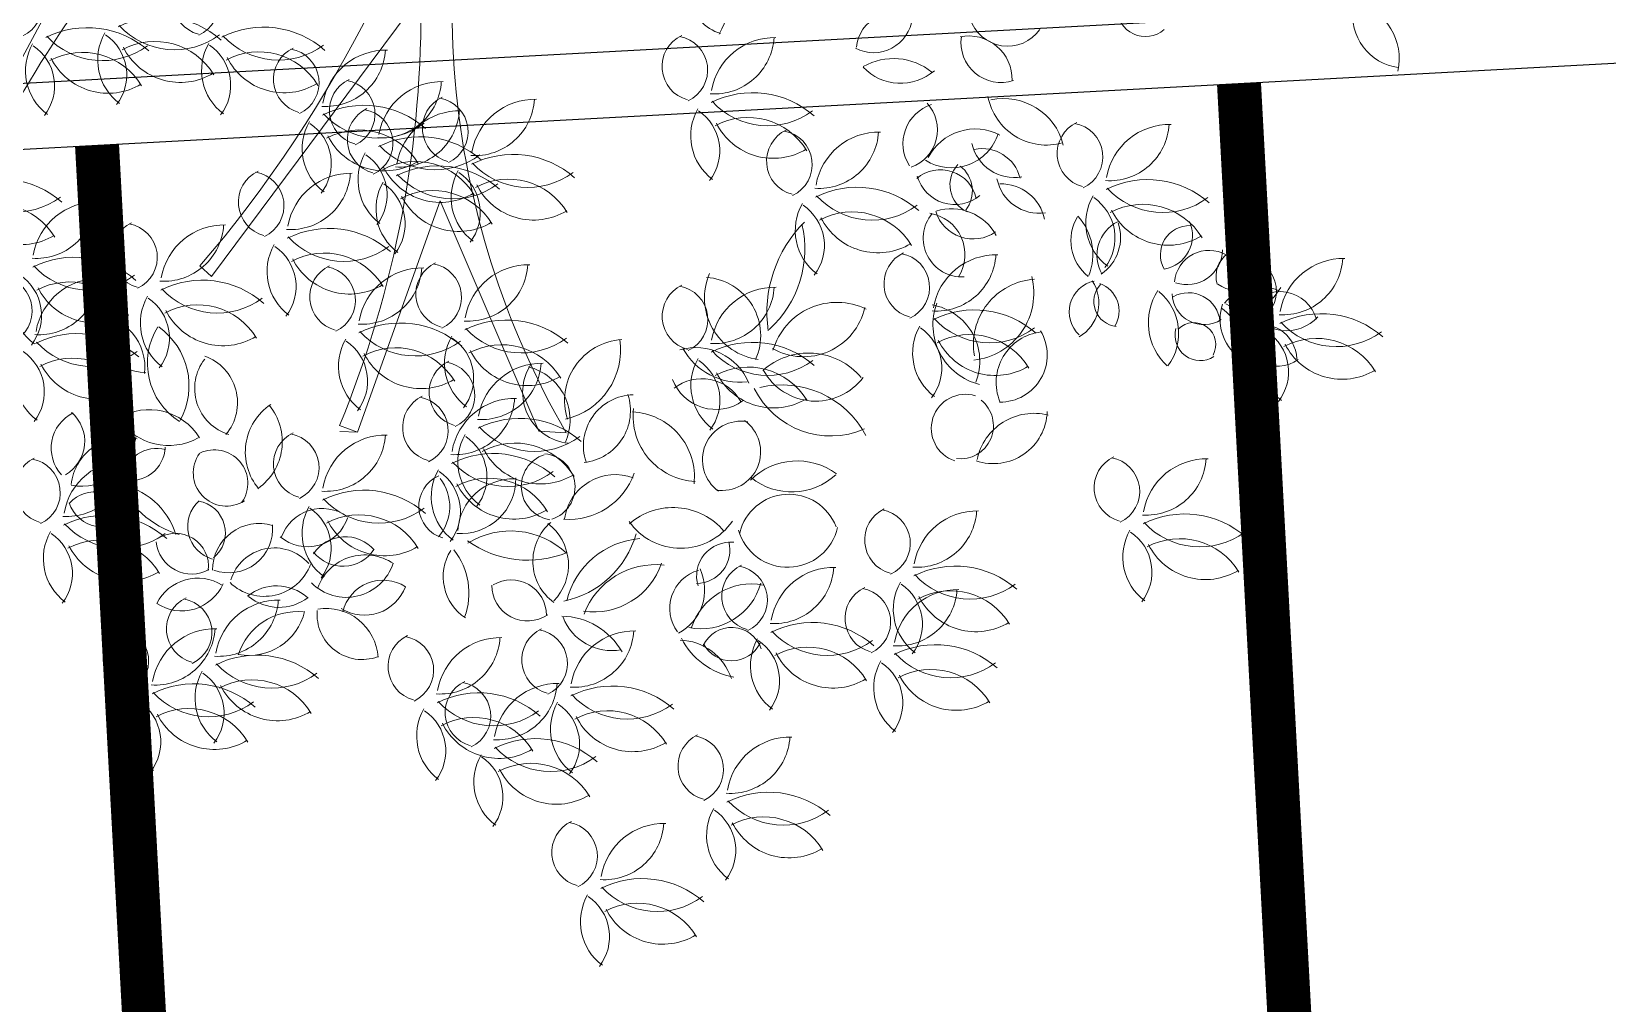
# Model space of a CAD drawing. Header units: millimetres. Extents: x 793 to 3159, y 750 to 2095.
# Drawn here: x 1035.016 to 1038.599, y 1284.488 to 1286.697 of the extents above; entities that cross this region are included whole.
import ezdxf

# ---------------------------------------------------------------- set-up
doc = ezdxf.new("R2010")
doc.units = ezdxf.units.MM
doc.linetypes.add('CONTINUA', pattern=[0])
for name, color, linetype in [('A-GUARNICIONES', 1, 'Continuous'), ('A-PISOS-HATCH', 8, 'Continuous'), ('A-VEGETACION', 65, 'Continuous')]:
    doc.layers.add(name, color=color, linetype=linetype)

# ---------------------------------------------------------------- blocks, each defined once
blk = doc.blocks.new('XR-CONJUNTO$0$A$C458D45B7')
at = {"lineweight": 0, "extrusion": (-2.43104e-07, -5.45806e-06, 1)}
blk.add_line((-0.3067, -1.749), (-0.3463, -1.7481), dxfattribs=at)
blk.add_lwpolyline([(0.1057, -1.746), (0.1681, -1.7494, -0.110183), (-0.0866, -0.95, -0.110183), (0.0225, -0.1181, 0.069274), (0.0548, -0.1083, -0.159056), (0.3751, -0.5382), (0.4313, -0.5098), (0.2694, -0.2414), (0.6188, -0.3643), (0.5483, -0.2962, -0.129481), (0.1024, -0.068, 0.184379), (0.1254, 0.0127), (0.8832, -0.1415), (0.8943, -0.0784), (0.1156, 0.0518, -0.487233), (0.1075, 0.0667, -0.157099), (0.4909, 0.4325), (0.4557, 0.4846), (0.2096, 0.2904), (0.2879, 0.6525), (0.2292, 0.5741, -0.1274), (0.063, 0.1098, -1.508538), (0.0487, 0.1166), (-0.0409, 1.3604), (-0.1014, 1.2588), (-0.0393, 0.4627, -0.187108), (-0.3498, 1.1361), (-0.3949, 1.1174), (-0.3356, 0.7801), (-0.586, 0.9428), (-0.6161, 0.9071, -0.222061), (-0.0345, 0.1193), (-0.0367, 0.1218), (-0.9935, 0.563), (-0.9683, 0.4373, -0.148996), (-0.7862, 0.3977), (-0.1177, 0.0214, -0.61159), (-0.1188, -0.006, -0.101655), (-1.381, -0.3864), (-1.4565, -0.4291), (-0.657, -0.3716, -0.12496), (-1.5382, -0.8654), (-1.5037, -0.924), (-0.968, -0.7054), (-1.2263, -1.1913), (-1.1801, -1.2004, -0.176723), (-0.0978, -0.0662, 0.164875), (-0.0374, -0.112, -0.122319), (-0.6656, -1.3725), (-0.6394, -1.3961), (-0.165, -0.7555, -0.101541), (-0.347, -1.7346), (-0.3067, -1.749), (-0.1198, -1.2235), (0.1057, -1.746)], format="xyb", close=True, dxfattribs=at)
at = {"lineweight": 0, "extrusion": (2.43104e-07, 5.45806e-06, -1)}
for centre, major_axis, start_param, end_param in [((0.5462, -0.7433), (0.0689, -0.0756, 0), 1.029573, 3.198864), ((0.3985, -0.7729), (0.0993, 0.0905, 0), 6.058163, 7.566179), ((-1.1027, -0.7806), (0.0521, -0.0572, 0), 4.051015, 6.582941), ((-0.6504, -0.7704), (0.0578, 0.0526, 0), 2.569534, 5.006064), ((-0.7022, -0.7784), (0.0521, -0.0572, 0), 4.051015, 6.582941), ((1.4824, -0.7811), (0.0478, 0.0435, 0), 1.591957, 3.894), ((2.0741, -0.7951), (0.0813, -0.0893, 0), 0.876257, 2.452635), ((1.9318, -0.8938), (0.0862, -0.0947, 0), 4.111917, 5.679083), ((-0.9223, -1.0427), (0.156, 0.1421, 0), 4.983233, 6.17178), ((-0.758, -1.0176), (0.156, 0.1421, 0), 4.983233, 6.17178), ((-0.5218, -1.0405), (0.156, 0.1421, 0), 4.983233, 6.17178), ((0.8645, -0.7958), (0.0594, -0.0652, 0), -0.726496, 1.218619), ((0.9098, -0.8788), (0.0568, -0.0624, 0), 2.393253, 4.474922), ((1.1694, -0.7784), (0.0664, 0.0605, 0), 1.357884, 3.565082), ((-0.8892, -0.7349), (0.1269, 0.1155, 0), 1.666781, 3.133707), ((-0.7763, -0.9048), (0.0909, 0.0828, 0), 2.943806, 4.400315), ((-0.9429, -0.9392), (0.0813, 0.074, 0), 6.042078, 7.680112), ((-0.725, -0.7098), (0.1269, 0.1155, 0), 1.666781, 3.133707), ((-0.7691, -1.0194), (0.1055, -0.1158, 0), 3.38331, 4.908592), ((-0.4887, -0.7327), (0.1269, 0.1155, 0), 1.666781, 3.133707), ((0.4619, -0.9165), (0.0578, 0.0526, 0), 2.569534, 5.006064), ((0.4102, -0.9246), (0.0521, -0.0572, 0), 4.051015, 6.582941), ((0.5022, -0.8424), (0.0917, -0.1007, 0), -0.777492, 0.800951), ((0.6394, -0.9952), (0.0977, -0.1073, 0), 2.477681, 3.902549), ((1.1537, -0.8603), (0.061, -0.0669, 0), 0.413196, 2.457667), ((1.0811, -0.944), (0.073, 0.0665, 0), 5.248983, 7.046658), ((-0.9405, -0.9299), (0.0909, 0.0828, 0), 2.943806, 4.400315), ((-1.1071, -0.9643), (0.0813, 0.074, 0), 6.042078, 7.680112), ((-0.9334, -1.0445), (0.1055, -0.1158, 0), 3.38331, 4.908592), ((-0.7118, -0.8109), (0.0974, -0.107, 0), 0.190237, 1.841773), ((-0.54, -0.9277), (0.0909, 0.0828, 0), 2.943806, 4.400315), ((-0.7066, -0.9621), (0.0813, 0.074, 0), 6.042078, 7.680112), ((-0.5328, -1.0423), (0.1055, -0.1158, 0), 3.38331, 4.908592), ((-0.4213, -0.9474), (0.0578, 0.0526, 0), 2.569534, 5.006064), ((-0.4731, -0.9554), (0.0521, -0.0572, 0), 4.051015, 6.582941), ((-0.3811, -0.8732), (0.0917, -0.1007, 0), -0.777492, 0.800951), ((-0.2439, -1.0261), (0.0977, -0.1073, 0), 2.477681, 3.902549), ((0.9106, -1.0346), (0.0926, -0.1017, 0), 3.353254, 4.564957), ((-0.8761, -0.836), (0.0974, -0.107, 0), 0.190237, 1.841773), ((-0.4756, -0.8338), (0.0974, -0.107, 0), 0.190237, 1.841773), ((0.926, -0.8367), (0.0863, 0.0786, 0), 1.589818, 3.127586), ((-0.2941, -1.0186), (0.0578, 0.0526, 0), 2.569534, 5.006064), ((-0.3459, -1.0266), (0.0521, -0.0572, 0), 4.051015, 6.582941), ((-0.2539, -0.9445), (0.0917, -0.1007, 0), -0.777492, 0.800951), ((-0.1167, -1.0973), (0.0977, -0.1073, 0), 2.477681, 3.902549), ((0.5906, -1.1866), (0.156, 0.1421, 0), 4.983233, 6.17178), ((-0.2927, -1.2175), (0.156, 0.1421, 0), 4.983233, 6.17178), ((-0.0824, -1.0582), (0.0578, 0.0526, 0), 2.569534, 5.006064), ((-0.1341, -1.0662), (0.0521, -0.0572, 0), 4.051015, 6.582941), ((-0.0421, -0.9841), (0.0917, -0.1007, 0), -0.777492, 0.800951), ((0.0951, -1.1369), (0.0977, -0.1073, 0), 2.477681, 3.902549), ((0.6236, -0.8789), (0.1269, 0.1155, 0), 1.666781, 3.133707), ((1.0253, -1.0902), (0.069, 0.0628, 0), 3.308647, 5.138973), ((0.9205, -1.0592), (0.0664, 0.0605, 0), 6.277686, 8.249253), ((1.2581, -0.957), (0.1004, 0.0914, 0), 2.033796, 3.688076), ((1.1614, -1.1268), (0.103, 0.0938, 0), 5.235197, 6.77359), ((-0.2596, -0.9097), (0.1269, 0.1155, 0), 1.666781, 3.133707), ((-0.2531, -1.0846), (0.0578, 0.0526, 0), 2.569534, 5.006064), ((-0.3048, -1.0927), (0.0521, -0.0572, 0), 4.051015, 6.582941), ((-0.2128, -1.0105), (0.0917, -0.1007, 0), -0.777492, 0.800951), ((-0.0756, -1.1634), (0.0977, -0.1073, 0), 2.477681, 3.902549), ((0.5723, -1.0738), (0.0909, 0.0828, 0), 2.943806, 4.400315), ((0.4057, -1.1082), (0.0813, 0.074, 0), 6.042078, 7.680112), ((0.5795, -1.1885), (0.1055, -0.1158, 0), 3.38331, 4.908592), ((-0.3109, -1.1047), (0.0909, 0.0828, 0), 2.943806, 4.400315), ((-0.4775, -1.1391), (0.0813, 0.074, 0), 6.042078, 7.680112), ((-0.3038, -1.2193), (0.1055, -0.1158, 0), 3.38331, 4.908592), ((-0.1655, -1.2887), (0.156, 0.1421, 0), 4.983233, 6.17178), ((0.6368, -0.9799), (0.0974, -0.107, 0), 0.190237, 1.841773), ((0.7002, -1.1307), (0.0578, 0.0526, 0), 2.569534, 5.006064), ((0.6485, -1.1387), (0.0521, -0.0572, 0), 4.051015, 6.582941), ((0.7405, -1.0565), (0.0917, -0.1007, 0), -0.777492, 0.800951), ((0.8777, -1.2094), (0.0977, -0.1073, 0), 2.477681, 3.902549), ((1.0421, -1.0332), (0.0826, 0.0753, 0), 1.048711, 2.866113), ((1.0967, -1.1776), (0.0894, 0.0814, 0), 4.357835, 5.930551), ((1.3608, -1.1116), (0.0578, 0.0526, 0), 2.569534, 5.006064), ((1.3091, -1.1196), (0.0521, -0.0572, 0), 4.051015, 6.582941), ((1.4011, -1.0374), (0.0917, -0.1007, 0), -0.777492, 0.800951), ((1.5383, -1.1903), (0.0977, -0.1073, 0), 2.477681, 3.902549), ((-0.2465, -1.0107), (0.0974, -0.107, 0), 0.190237, 1.841773), ((-0.1324, -0.9809), (0.1269, 0.1155, 0), 1.666781, 3.133707), ((0.0463, -1.3283), (0.156, 0.1421, 0), 4.983233, 6.17178), ((1.1846, -1.0688), (0.0724, 0.066, 0), 2.126203, 3.662822), ((1.1126, -1.19), (0.0655, 0.0597, 0), 5.242094, 6.774017), ((-0.1837, -1.1759), (0.0909, 0.0828, 0), 2.943806, 4.400315), ((-0.3503, -1.2103), (0.0813, 0.074, 0), 6.042078, 7.680112), ((-0.1766, -1.2906), (0.1055, -0.1158, 0), 3.38331, 4.908592), ((-0.1245, -1.3547), (0.156, 0.1421, 0), 4.983233, 6.17178), ((0.0793, -1.0205), (0.1269, 0.1155, 0), 1.666781, 3.133707), ((1.0176, -1.2329), (0.0616, 0.0561, 0), 4.748267, 6.798588), ((1.1075, -1.1835), (0.0461, -0.0506, 0), 1.181961, 3.053836), ((1.019, -1.1975), (0.0479, -0.0526, 0), 4.531679, 6.114111), ((-1.119, -1.3873), (0.156, 0.1421, 0), 4.983233, 6.17178), ((-0.5005, -1.2274), (0.0578, 0.0526, 0), 2.569534, 5.006064), ((-0.5522, -1.2354), (0.0521, -0.0572, 0), 4.051015, 6.582941), ((-0.4602, -1.1532), (0.0917, -0.1007, 0), -0.777492, 0.800951), ((-0.323, -1.3061), (0.0977, -0.1073, 0), 2.477681, 3.902549), ((-0.1427, -1.2419), (0.0909, 0.0828, 0), 2.943806, 4.400315), ((-0.1193, -1.082), (0.0974, -0.107, 0), 0.190237, 1.841773), ((-0.0914, -1.047), (0.1269, 0.1155, 0), 1.666781, 3.133707), ((-0.1355, -1.3566), (0.1055, -0.1158, 0), 3.38331, 4.908592), ((0.028, -1.2155), (0.0909, 0.0828, 0), 2.943806, 4.400315), ((-0.1385, -1.2499), (0.0813, 0.074, 0), 6.042078, 7.680112), ((0.0352, -1.3301), (0.1055, -0.1158, 0), 3.38331, 4.908592), ((0.8289, -1.4008), (0.156, 0.1421, 0), 4.983233, 6.17178), ((1.0502, -1.1398), (0.0656, 0.0598, 0), 1.617108, 3.605764), ((1.242, -1.15), (0.0725, 0.066, 0), 2.164318, 3.678188), ((1.1553, -1.2826), (0.0683, -0.075, 0), 3.854023, 5.240722), ((1.4895, -1.3817), (0.156, 0.1421, 0), 4.983233, 6.17178), ((-1.0859, -1.0795), (0.1269, 0.1155, 0), 1.666781, 3.133707), ((-1.13, -1.3891), (0.1055, -0.1158, 0), 3.38331, 4.908592), ((-0.3093, -1.2764), (0.0813, 0.074, 0), 6.042078, 7.680112), ((-0.0782, -1.148), (0.0974, -0.107, 0), 0.190237, 1.841773), ((0.0925, -1.1216), (0.0974, -0.107, 0), 0.190237, 1.841773), ((0.862, -1.093), (0.1269, 0.1155, 0), 1.666781, 3.133707), ((1.4712, -1.2689), (0.0909, 0.0828, 0), 2.943806, 4.400315), ((1.3047, -1.3033), (0.0813, 0.074, 0), 6.042078, 7.680112), ((1.5226, -1.0739), (0.1269, 0.1155, 0), 1.666781, 3.133707), ((1.4784, -1.3835), (0.1055, -0.1158, 0), 3.38331, 4.908592), ((-1.0728, -1.1806), (0.0974, -0.107, 0), 0.190237, 1.841773), ((-1.0388, -1.2203), (0.0917, -0.1007, 0), -0.777492, 0.800951), ((-0.9017, -1.3731), (0.0977, -0.1073, 0), 2.477681, 3.902549), ((0.8106, -1.288), (0.0909, 0.0828, 0), 2.943806, 4.400315), ((0.6441, -1.3224), (0.0813, 0.074, 0), 6.042078, 7.680112), ((0.8178, -1.4026), (0.1055, -0.1158, 0), 3.38331, 4.908592), ((1.0668, -1.3051), (0.0651, 0.0593, 0), 2.253087, 4.566682), ((0.9783, -1.3425), (0.0642, -0.0705, 0), 4.03691, 6.007166), ((1.0918, -1.2176), (0.0659, 0.06, 0), 1.69823, 3.571093), ((1.043, -1.3545), (0.0783, -0.086, 0), 3.570728, 4.946469), ((1.5357, -1.175), (0.0974, -0.107, 0), 0.190237, 1.841773), ((-0.7881, -1.3457), (0.0578, 0.0526, 0), 2.569534, 5.006064), ((-0.8399, -1.3537), (0.0521, -0.0572, 0), 4.051015, 6.582941), ((-0.7479, -1.2715), (0.0917, -0.1007, 0), -0.777492, 0.800951), ((-0.6107, -1.4244), (0.0977, -0.1073, 0), 2.477681, 3.902549), ((-0.3719, -1.4975), (0.156, 0.1421, 0), 4.983233, 6.17178), ((0.9141, -1.4743), (0.1955, -0.2147, 0), 2.163971, 3.093217), ((0.463, -1.3312), (0.166, -0.1823, 0), -1.064666, -0.000104), ((0.8751, -1.194), (0.0974, -0.107, 0), 0.190237, 1.841773), ((1.4183, -1.3094), (0.0769, 0.0701, 0), 2.97626, 4.426761), ((1.2348, -1.342), (0.0872, -0.0957, 0), 4.707112, 5.824159), ((1.4594, -1.343), (0.0578, -0.0634, 0), 1.791928, 3.410217), ((1.3267, -1.3023), (0.0744, 0.0678, 0), 0.401855, 1.714979), ((1.584, -1.3411), (0.0445, -0.0489, 0), 1.786118, 3.912369), ((1.5135, -1.2978), (0.0522, -0.0573, 0), -1.25973, 0.566902), ((-0.3901, -1.3847), (0.0909, 0.0828, 0), 2.943806, 4.400315), ((-0.3388, -1.1897), (0.1269, 0.1155, 0), 1.666781, 3.133707), ((-0.3829, -1.4993), (0.1055, -0.1158, 0), 3.38331, 4.908592), ((1.7069, -1.3894), (0.042, -0.0461, 0), 2.007707, 4.557266), ((-0.9505, -1.5645), (0.156, 0.1421, 0), 4.983233, 6.17178), ((-0.5567, -1.4191), (0.0813, 0.074, 0), 6.042078, 7.680112), ((-0.3256, -1.2908), (0.0974, -0.107, 0), 0.190237, 1.841773), ((0.9678, -1.4088), (0.0578, 0.0526, 0), 2.569534, 5.006064), ((0.9161, -1.4168), (0.0521, -0.0572, 0), 4.051015, 6.582941), ((1.0081, -1.3346), (0.0917, -0.1007, 0), -0.777492, 0.800951), ((1.1453, -1.4875), (0.0977, -0.1073, 0), 2.477681, 3.902549), ((1.629, -1.4107), (0.0588, 0.0536, 0), 3.97883, 5.958356), ((1.5783, -1.3283), (0.0545, -0.0598, 0), -0.813038, 1.059981), ((1.6874, -1.3597), (0.0414, -0.0455, 0), -1.262708, 1.413944), ((1.7562, -1.4153), (0.0578, 0.0526, 0), 2.569534, 5.006064), ((1.7045, -1.4233), (0.0521, -0.0572, 0), 4.051015, 6.582941), ((1.7965, -1.3411), (0.0917, -0.1007, 0), -0.777492, 0.800951), ((1.9337, -1.494), (0.0977, -0.1073, 0), 2.477681, 3.902549), ((-0.9687, -1.4517), (0.0909, 0.0828, 0), 2.943806, 4.400315), ((-1.1353, -1.4861), (0.0813, 0.074, 0), 6.042078, 7.680112), ((-0.9174, -1.2568), (0.1269, 0.1155, 0), 1.666781, 3.133707), ((-0.9615, -1.5664), (0.1055, -0.1158, 0), 3.38331, 4.908592), ((-0.6595, -1.6158), (0.156, 0.1421, 0), 4.983233, 6.17178), ((-0.3375, -1.442), (0.0578, 0.0526, 0), 2.569534, 5.006064), ((-0.3893, -1.45), (0.0521, -0.0572, 0), 4.051015, 6.582941), ((-0.2972, -1.3679), (0.0917, -0.1007, 0), -0.777492, 0.800951), ((-0.16, -1.5207), (0.0977, -0.1073, 0), 2.477681, 3.902549), ((-0.0964, -1.4345), (0.0578, 0.0526, 0), 2.569534, 5.006064), ((-0.1482, -1.4425), (0.0521, -0.0572, 0), 4.051015, 6.582941), ((-0.0562, -1.3603), (0.0917, -0.1007, 0), -0.777492, 0.800951), ((0.081, -1.5132), (0.0977, -0.1073, 0), 2.477681, 3.902549), ((0.6228, -1.4419), (0.095, -0.1043, 0), 0.869755, 2.711845), ((0.477, -1.5278), (0.0893, -0.0981, 0), 3.949733, 5.869629), ((1.0778, -1.4302), (0.1128, 0.1028, 0), 0.48437, 2.20123), ((-1.1239, -1.4759), (0.0521, -0.0572, 0), 4.051015, 6.582941), ((-1.0319, -1.3937), (0.0917, -0.1007, 0), -0.777492, 0.800951), ((-0.8947, -1.5466), (0.0977, -0.1073, 0), 2.477681, 3.902549), ((-0.9043, -1.3578), (0.0974, -0.107, 0), 0.190237, 1.841773), ((-0.6264, -1.308), (0.1269, 0.1155, 0), 1.666781, 3.133707), ((0.4638, -1.4838), (0.0578, 0.0526, 0), 2.569534, 5.006064), ((0.412, -1.4919), (0.0521, -0.0572, 0), 4.051015, 6.582941), ((0.5041, -1.4097), (0.0917, -0.1007, 0), -0.777492, 0.800951), ((0.6413, -1.5626), (0.0977, -0.1073, 0), 2.477681, 3.902549), ((1.2417, -1.546), (0.0999, -0.1097, 0), 2.132888, 3.812413), ((1.3819, -1.4714), (0.0526, 0.0479, 0), 3.048286, 5.247826), ((1.2889, -1.4511), (0.0602, -0.0661, 0), -1.42151, 0.212376), ((1.4235, -1.448), (0.0382, -0.0419, 0), 0.840385, 3.053217), ((1.3575, -1.4699), (0.0495, 0.045, 0), 5.804263, 7.555064), ((1.6259, -1.4952), (0.0909, -0.0998, 0), 1.486848, 2.875757), ((1.436, -1.5206), (0.0916, 0.0834, 0), 6.141567, 7.656072), ((1.6176, -1.4269), (0.0492, -0.054, 0), 0.172175, 2.267867), ((1.5821, -1.4997), (0.0485, -0.0533, 0), 3.374486, 5.350939), ((1.7437, -1.5154), (0.069, -0.0758, 0), 2.992613, 4.319172), ((1.711, -1.3735), (0.067, 0.061, 0), 1.213283, 2.813805), ((1.7903, -1.5105), (0.0635, 0.0579, 0), 4.479507, 6.747295), ((-0.6777, -1.503), (0.0909, 0.0828, 0), 2.943806, 4.400315), ((-0.8443, -1.5374), (0.0813, 0.074, 0), 6.042078, 7.680112), ((-0.6706, -1.6176), (0.1055, -0.1158, 0), 3.38331, 4.908592), ((0.7069, -1.433), (0.0958, -0.1052, 0), -0.620898, 1.257402), ((0.783, -1.6027), (0.1018, -0.1118, 0), 2.590682, 4.333365), ((1.1414, -1.5014), (0.0944, -0.1036, 0), 0.982263, 2.662977), ((0.9783, -1.5849), (0.0873, -0.0959, 0), 4.040533, 5.825192), ((1.0965, -1.6789), (0.156, 0.1421, 0), 4.983233, 6.17178), ((1.7642, -1.4868), (0.0815, 0.0742, 0), 2.96694, 4.191148), ((1.6007, -1.5446), (0.0738, 0.0672, 0), 6.048868, 7.302861), ((1.805, -1.4177), (0.0706, 0.0643, 0), 1.472484, 3.37871), ((1.8849, -1.6854), (0.156, 0.1421, 0), 4.983233, 6.17178), ((-0.9118, -1.6039), (0.082, -0.09, 0), 3.922895, 5.563815), ((-0.7854, -1.4992), (0.0784, -0.0861, 0), 0.761161, 2.48284), ((-0.6133, -1.4091), (0.0974, -0.107, 0), 0.190237, 1.841773), ((-0.2089, -1.7121), (0.156, 0.1421, 0), 4.983233, 6.17178), ((0.0322, -1.7046), (0.156, 0.1421, 0), 4.983233, 6.17178), ((1.1296, -1.3711), (0.1269, 0.1155, 0), 1.666781, 3.133707), ((1.0854, -1.6807), (0.1055, -0.1158, 0), 3.38331, 4.908592), ((1.5944, -1.5453), (0.0336, -0.0369, 0), 3.099403, 5.951328), ((1.786, -1.5169), (0.057, 0.0519, 0), 1.668591, 4.040558), ((1.7493, -1.5789), (0.0585, 0.0533, 0), 4.975325, 7.002562), ((1.918, -1.3776), (0.1269, 0.1155, 0), 1.666781, 3.133707), ((-0.9435, -1.738), (0.156, 0.1421, 0), 4.983233, 6.17178), ((-0.6264, -1.5932), (0.1167, 0.1063, 0), 2.876809, 4.428757), ((-0.8545, -1.6456), (0.111, -0.1219, 0), 4.499583, 5.944826), ((-0.2271, -1.5993), (0.0909, 0.0828, 0), 2.943806, 4.400315), ((-0.1758, -1.4043), (0.1269, 0.1155, 0), 1.666781, 3.133707), ((-0.2199, -1.714), (0.1055, -0.1158, 0), 3.38331, 4.908592), ((0.014, -1.5918), (0.0909, 0.0828, 0), 2.943806, 4.400315), ((-0.1526, -1.6262), (0.0813, 0.074, 0), 6.042078, 7.680112), ((0.0653, -1.3968), (0.1269, 0.1155, 0), 1.666781, 3.133707), ((0.0211, -1.7064), (0.1055, -0.1158, 0), 3.38331, 4.908592), ((0.3027, -1.6758), (0.1024, 0.0933, 0), 3.565307, 5.386182), ((0.1309, -1.5621), (0.1185, 0.1079, 0), 0.583209, 2.085095), ((0.5924, -1.7539), (0.156, 0.1421, 0), 4.983233, 6.17178), ((1.0782, -1.5661), (0.0909, 0.0828, 0), 2.943806, 4.400315), ((0.9117, -1.6005), (0.0813, 0.074, 0), 6.042078, 7.680112), ((1.1427, -1.4721), (0.0974, -0.107, 0), 0.190237, 1.841773), ((1.2609, -1.6323), (0.0778, -0.0855, 0), 1.918483, 3.760095), ((1.1542, -1.5703), (0.0791, 0.072, 0), 0.195187, 2.318951), ((1.6091, -1.5243), (0.0425, 0.0387, 0), 1.734871, 4.153312), ((1.8666, -1.5726), (0.0909, 0.0828, 0), 2.943806, 4.400315), ((1.7001, -1.607), (0.0813, 0.074, 0), 6.042078, 7.680112), ((1.8738, -1.6872), (0.1055, -0.1158, 0), 3.38331, 4.908592), ((-0.9618, -1.6252), (0.0909, 0.0828, 0), 2.943806, 4.400315), ((-1.1284, -1.6596), (0.0813, 0.074, 0), 6.042078, 7.680112), ((-0.9105, -1.4302), (0.1269, 0.1155, 0), 1.666781, 3.133707), ((-0.9546, -1.7398), (0.1055, -0.1158, 0), 3.38331, 4.908592), ((-0.3937, -1.6337), (0.0813, 0.074, 0), 6.042078, 7.680112), ((-0.1627, -1.5054), (0.0974, -0.107, 0), 0.190237, 1.841773), ((0.0784, -1.4979), (0.0974, -0.107, 0), 0.190237, 1.841773), ((0.4627, -1.6858), (0.0965, 0.0879, 0), 5.163098, 6.626384), ((0.5621, -1.4865), (0.099, -0.1087, 0), 0.621866, 1.808522), ((0.6255, -1.4462), (0.1269, 0.1155, 0), 1.666781, 3.133707), ((0.7191, -1.723), (0.1155, 0.1052, 0), 4.718896, 6.320013), ((1.9311, -1.4787), (0.0974, -0.107, 0), 0.190237, 1.841773), ((-0.8973, -1.5313), (0.0974, -0.107, 0), 0.190237, 1.841773), ((-0.5678, -1.6507), (0.0806, 0.0734, 0), 2.594914, 4.537615), ((-0.6921, -1.6834), (0.0834, 0.0759, 0), 5.793524, 7.714733), ((-0.0655, -1.658), (0.0578, 0.0526, 0), 2.569534, 5.006064), ((-0.1173, -1.666), (0.0521, -0.0572, 0), 4.051015, 6.582941), ((-0.0252, -1.5838), (0.0917, -0.1007, 0), -0.777492, 0.800951), ((0.112, -1.7367), (0.0977, -0.1073, 0), 2.477681, 3.902549), ((0.1852, -1.6575), (0.086, 0.0783, 0), 2.417191, 4.449233), ((0.0519, -1.7212), (0.0841, -0.0923, 0), 4.121445, 5.863655), ((0.5742, -1.6411), (0.0909, 0.0828, 0), 2.943806, 4.400315), ((0.4076, -1.6756), (0.0813, 0.074, 0), 6.042078, 7.680112), ((0.5814, -1.7558), (0.1055, -0.1158, 0), 3.38331, 4.908592), ((0.7347, -1.5407), (0.1002, 0.0912, 0), 1.386642, 3.372135), ((0.508, -1.5903), (0.0709, -0.0778, 0), 0.120299, 1.944748), ((0.4762, -1.7275), (0.0685, -0.0752, 0), 3.211817, 4.937174), ((0.6386, -1.5472), (0.0974, -0.107, 0), 0.190237, 1.841773), ((0.7689, -1.5609), (0.1308, -0.1436, 0), 0.328466, 1.844368), ((0.659, -1.8548), (0.145, -0.1593, 0), 3.642263, 4.961959), ((-0.7802, -1.8349), (0.0912, -0.1001, 0), 3.336911, 4.892596), ((-0.1257, -1.738), (0.0578, 0.0526, 0), 2.569534, 5.006064), ((-0.1774, -1.746), (0.0521, -0.0572, 0), 4.051015, 6.582941), ((-0.0854, -1.6638), (0.0917, -0.1007, 0), -0.777492, 0.800951), ((0.0518, -1.8167), (0.0977, -0.1073, 0), 2.477681, 3.902549), ((0.3233, -1.7786), (0.0857, 0.0781, 0), 3.557171, 5.425825), ((0.1962, -1.6996), (0.0871, 0.0794, 0), 0.417724, 2.199452), ((1.0756, -1.7372), (0.0522, -0.0573, 0), 1.05275, 4.182005), ((1.0644, -1.7315), (0.0505, -0.0554, 0), 4.555762, 7.142185), ((-0.9126, -1.7877), (0.0666, 0.0606, 0), 3.142668, 4.98287), ((-1.0139, -1.7723), (0.0647, 0.0589, 0), 6.162681, 8.065967), ((-0.4314, -1.795), (0.096, 0.0875, 0), 3.183323, 4.85961), ((-0.6069, -1.7718), (0.0959, 0.0873, 0), 0.047939, 1.69324), ((0.0631, -1.9281), (0.156, 0.1421, 0), 4.983233, 6.17178), ((0.4688, -1.7106), (0.11, 0.1002, 0), 2.356072, 3.990407), ((0.3124, -1.849), (0.0993, -0.1091, 0), 3.920668, 5.558542), ((0.5658, -1.8099), (0.0649, 0.0591, 0), 2.928423, 5.62201), ((1.1392, -1.6948), (0.0905, 0.0824, 0), 0.769881, 2.634816), ((1.2321, -1.8351), (0.0893, -0.098, 0), 2.51634, 4.119105), ((-0.7353, -1.6424), (0.1023, 0.0932, 0), 1.804244, 3.275247), ((-0.4192, -1.8221), (0.0578, 0.0526, 0), 2.569534, 5.006064), ((-0.471, -1.8301), (0.0521, -0.0572, 0), 4.051015, 6.582941), ((-0.3789, -1.7479), (0.0917, -0.1007, 0), -0.777492, 0.800951), ((-0.2418, -1.9008), (0.0977, -0.1073, 0), 2.477681, 3.902549), ((0.0449, -1.8153), (0.0909, 0.0828, 0), 2.943806, 4.400315), ((0.0962, -1.6203), (0.1269, 0.1155, 0), 1.666781, 3.133707), ((0.0521, -1.9299), (0.1055, -0.1158, 0), 3.38331, 4.908592), ((0.5228, -1.7922), (0.0647, 0.0589, 0), 6.067305, 8.748552), ((-0.8369, -1.8829), (0.0813, -0.0892, 0), 2.416196, 4.128775), ((-0.9339, -1.7499), (0.0834, -0.0916, 0), -0.747496, 0.92333), ((-0.7627, -1.8661), (0.0529, -0.0581, 0), 2.437983, 4.133669), ((-0.8209, -1.7829), (0.052, -0.0571, 0), -0.805592, 0.99457), ((-0.6317, -1.8666), (0.0514, -0.0564, 0), 3.434396, 6.048526), ((0.003, -2.0081), (0.156, 0.1421, 0), 4.983233, 6.17178), ((-0.1217, -1.8497), (0.0813, 0.074, 0), 6.042078, 7.680112), ((0.1093, -1.7214), (0.0974, -0.107, 0), 0.190237, 1.841773), ((-1.0074, -1.8808), (0.0578, 0.0526, 0), 2.569534, 5.006064), ((-1.0591, -1.8888), (0.0521, -0.0572, 0), 4.051015, 6.582941), ((-0.9671, -1.8066), (0.0917, -0.1007, 0), -0.777492, 0.800951), ((-0.8299, -1.9595), (0.0977, -0.1073, 0), 2.477681, 3.902549), ((-0.604, -1.8427), (0.0508, -0.0558, 0), 0.167275, 2.931559), ((0.0361, -1.7003), (0.1269, 0.1155, 0), 1.666781, 3.133707), ((0.1426, -1.8717), (0.0564, 0.0514, 0), 2.451914, 5.122844), ((0.1123, -1.8734), (0.0513, -0.0564, 0), 3.974747, 6.706127), ((0.6938, -1.9628), (0.1114, 0.1015, 0), 4.670271, 6.083992), ((1.4467, -1.8713), (0.0578, 0.0526, 0), 2.569534, 5.006064), ((1.395, -1.8793), (0.0521, -0.0572, 0), 4.051015, 6.582941), ((1.487, -1.7971), (0.0917, -0.1007, 0), -0.777492, 0.800951), ((1.6242, -1.95), (0.0977, -0.1073, 0), 2.477681, 3.902549), ((-0.6479, -1.7687), (0.1504, -0.1652, 0), 1.026125, 1.904449), ((-0.0914, -1.917), (0.0506, -0.0555, 0), 1.010889, 3.47331), ((-0.0153, -1.8953), (0.0909, 0.0828, 0), 2.943806, 4.400315), ((-0.202, -1.918), (0.0782, 0.0712, 0), 0.087647, 1.448523), ((-0.1818, -1.9297), (0.0813, 0.074, 0), 6.042078, 7.680112), ((-0.0081, -2.0099), (0.1055, -0.1158, 0), 3.38331, 4.908592), ((-0.0705, -1.855), (0.0836, -0.0918, 0), -0.851667, 0.813229), ((0.0484, -1.9811), (0.0936, 0.0853, 0), 3.9493, 5.480078), ((0.1747, -1.7893), (0.1161, 0.1058, 0), 1.073021, 2.387841), ((0.2802, -1.9608), (0.0861, 0.0784, 0), 4.018379, 5.808748), ((0.6811, -1.7353), (0.109, 0.0992, 0), 1.559887, 2.985463), ((-0.9013, -1.9679), (0.0549, -0.0603, 0), 3.061552, 5.056317), ((-0.8791, -2.0337), (0.1131, -0.1242, 0), 4.05378, 5.144977), ((-0.2906, -2.0922), (0.156, 0.1421, 0), 4.983233, 6.17178), ((0.0492, -1.8013), (0.0974, -0.107, 0), 0.190237, 1.841773), ((0.6749, -2.0027), (0.0773, -0.0849, 0), 2.540907, 5.084101), ((-0.8787, -2.1509), (0.156, 0.1421, 0), 4.983233, 6.17178), ((-0.8847, -1.8854), (0.0601, 0.0547, 0), 1.393449, 3.554503), ((-0.6148, -1.9644), (0.057, 0.0519, 0), 2.578652, 4.726233), ((-0.6793, -1.9791), (0.0541, 0.0493, 0), 5.612257, 7.909224), ((-0.3859, -2.0219), (0.0731, 0.0665, 0), 4.229845, 6.060505), ((-0.3088, -1.9794), (0.0909, 0.0828, 0), 2.943806, 4.400315), ((-0.4754, -2.0138), (0.0813, 0.074, 0), 6.042078, 7.680112), ((-0.2575, -1.7844), (0.1269, 0.1155, 0), 1.666781, 3.133707), ((-0.3017, -2.094), (0.1055, -0.1158, 0), 3.38331, 4.908592), ((0.4118, -2.0705), (0.1022, -0.1122, 0), 3.166321, 4.746743), ((0.9254, -1.9911), (0.0578, 0.0526, 0), 2.569534, 5.006064), ((0.8737, -1.9991), (0.0521, -0.0572, 0), 4.051015, 6.582941), ((0.9657, -1.9169), (0.0917, -0.1007, 0), -0.777492, 0.800951), ((1.1029, -2.0698), (0.0977, -0.1073, 0), 2.477681, 3.902549), ((1.5754, -2.1414), (0.156, 0.1421, 0), 4.983233, 6.17178), ((-0.8456, -1.8431), (0.1269, 0.1155, 0), 1.666781, 3.133707), ((-0.529, -2.0638), (0.0786, 0.0716, 0), 3.876768, 5.736712), ((-0.5982, -1.9703), (0.0669, -0.0735, 0), -0.935183, 1.086705), ((-0.4195, -1.9143), (0.0708, 0.0645, 0), 1.04514, 3.011148), ((-0.2444, -1.8855), (0.0974, -0.107, 0), 0.190237, 1.841773), ((0.0431, -2.1571), (0.124, -0.1362, 0), 3.319613, 4.638387), ((0.2091, -2.0412), (0.0781, -0.0858, 0), 1.365148, 3.170115), ((0.0571, -2.0498), (0.0865, 0.0788, 0), 6.08891, 7.797405), ((0.4287, -1.8685), (0.0962, -0.1057, 0), -0.22961, 1.697981), ((0.6723, -1.9376), (0.0783, -0.086, 0), -0.613396, 2.029773), ((1.5571, -2.0286), (0.0909, 0.0828, 0), 2.943806, 4.400315), ((1.6084, -1.8336), (0.1269, 0.1155, 0), 1.666781, 3.133707), ((1.5643, -2.1432), (0.1055, -0.1158, 0), 3.38331, 4.908592), ((-0.8969, -2.0381), (0.0909, 0.0828, 0), 2.943806, 4.400315), ((-1.0635, -2.0725), (0.0813, 0.074, 0), 6.042078, 7.680112), ((-0.8898, -2.1527), (0.1055, -0.1158, 0), 3.38331, 4.908592), ((-0.6826, -1.9915), (0.0601, 0.0547, 0), 1.804241, 3.776705), ((-0.7195, -2.0556), (0.0557, 0.0507, 0), 4.867473, 7.140226), ((-0.3332, -2.0743), (0.0644, 0.0586, 0), 4.465016, 6.303995), ((0.0809, -1.8037), (0.1587, -0.1742, 0), 0.345184, 1.356009), ((0.1198, -1.9213), (0.1593, 0.1451, 0), 1.00711, 2.105119), ((0.3506, -2.1743), (0.1247, -0.1369, 0), 2.543031, 3.801704), ((0.5426, -2.0743), (0.0571, 0.052, 0), 3.585355, 5.548075), ((0.4651, -2.0153), (0.056, 0.051, 0), 0.48544, 2.307087), ((1.3906, -2.063), (0.0813, 0.074, 0), 6.042078, 7.680112), ((1.6216, -1.9347), (0.0974, -0.107, 0), 0.190237, 1.841773), ((-0.8325, -1.9442), (0.0974, -0.107, 0), 0.190237, 1.841773), ((-0.4944, -2.1165), (0.0698, -0.0766, 0), 2.607937, 4.729847), ((-0.3391, -1.9696), (0.057, -0.0625, 0), -0.246584, 1.641422), ((-0.2882, -2.1431), (0.0849, 0.0774, 0), 4.235337, 6.046289), ((0.0019, -2.0768), (0.0758, -0.0832, 0), 1.317084, 2.865627), ((-0.2105, -2.1149), (0.1171, 0.1067, 0), 0.067922, 1.089621), ((0.3727, -2.2226), (0.1287, 0.1172, 0), 4.23806, 5.558372), ((1.0541, -2.2612), (0.156, 0.1421, 0), 4.983233, 6.17178), ((-0.6686, -2.1858), (0.0698, -0.0767, 0), 2.766974, 4.44246), ((-0.5177, -2.0103), (0.0834, 0.0759, 0), 1.098371, 3.068093), ((-0.3311, -2.0131), (0.0826, 0.0753, 0), 1.049221, 3.093477), ((0.232, -1.995), (0.1087, -0.1193, 0), -0.517411, 0.883582), ((0.4944, -2.1477), (0.0664, 0.0605, 0), 3.241774, 5.168831), ((0.3716, -2.1055), (0.0756, -0.083, 0), -1.266144, 0.247817), ((0.6009, -2.1201), (0.0578, 0.0526, 0), 2.569534, 5.006064), ((0.5491, -2.1281), (0.0521, -0.0572, 0), 4.051015, 6.582941), ((0.6412, -2.0459), (0.0917, -0.1007, 0), -0.777492, 0.800951), ((0.7784, -2.1988), (0.0977, -0.1073, 0), 2.477681, 3.902549), ((1.0872, -1.9534), (0.1269, 0.1155, 0), 1.666781, 3.133707), ((-0.7056, -2.0532), (0.0696, -0.0764, 0), -0.413826, 1.312985), ((-0.4892, -2.2044), (0.0709, -0.0778, 0), 3.19712, 4.606252), ((-0.29, -2.0656), (0.0737, 0.0671, 0), 1.096087, 2.860218), ((-0.2473, -2.1796), (0.0695, 0.0633, 0), 4.11451, 6.021325), ((0.0814, -2.0955), (0.0605, 0.0551, 0), 1.717436, 3.872544), ((0.0442, -2.1647), (0.0594, 0.0541, 0), 4.913936, 7.019776), ((0.4753, -2.0536), (0.0947, -0.104, 0), -0.571332, 0.931252), ((0.5907, -2.2354), (0.0966, -0.106, 0), 2.611195, 4.065193), ((0.8812, -2.1699), (0.0578, 0.0526, 0), 2.569534, 5.006064), ((0.8295, -2.178), (0.0521, -0.0572, 0), 4.051015, 6.582941), ((1.0358, -2.1484), (0.0909, 0.0828, 0), 2.943806, 4.400315), ((0.9215, -2.0958), (0.0917, -0.1007, 0), -0.777492, 0.800951), ((1.0587, -2.2486), (0.0977, -0.1073, 0), 2.477681, 3.902549), ((0.8693, -2.1828), (0.0813, 0.074, 0), 6.042078, 7.680112), ((1.043, -2.263), (0.1055, -0.1158, 0), 3.38331, 4.908592), ((-0.6616, -2.1976), (0.0578, 0.0526, 0), 2.569534, 5.006064), ((-0.7134, -2.2057), (0.0521, -0.0572, 0), 4.051015, 6.582941), ((-0.6214, -2.1235), (0.0917, -0.1007, 0), -0.777492, 0.800951), ((-0.4842, -2.2764), (0.0977, -0.1073, 0), 2.477681, 3.902549), ((-0.484, -2.0394), (0.0731, -0.0803, 0), 0.082053, 1.427671), ((-0.3769, -2.2689), (0.0879, 0.08, 0), 5.29327, 6.951225), ((1.1003, -2.0545), (0.0974, -0.107, 0), 0.190237, 1.841773), ((-0.4426, -2.297), (0.1031, 0.0939, 0), 4.176659, 5.555724), ((-0.5518, -2.1279), (0.0872, -0.0958, 0), -0.604362, 0.920285), ((-0.2948, -2.1637), (0.0757, 0.0689, 0), 1.95551, 3.964827), ((0.1574, -2.326), (0.118, 0.1075, 0), 5.462246, 6.506525), ((0.272, -2.1268), (0.0869, 0.0791, 0), 2.121846, 3.517128), ((0.7295, -2.3902), (0.156, 0.1421, 0), 4.983233, 6.17178), ((-0.8054, -2.2632), (0.0578, 0.0526, 0), 2.569534, 5.006064), ((-0.8572, -2.2712), (0.0521, -0.0572, 0), 4.051015, 6.582941), ((-0.7651, -2.1891), (0.0917, -0.1007, 0), -0.777492, 0.800951), ((-0.6279, -2.3419), (0.0977, -0.1073, 0), 2.477681, 3.902549), ((-0.1575, -2.2819), (0.0578, 0.0526, 0), 2.569534, 5.006064), ((-0.2092, -2.29), (0.0521, -0.0572, 0), 4.051015, 6.582941), ((-0.1172, -2.2078), (0.0917, -0.1007, 0), -0.777492, 0.800951), ((0.02, -2.3606), (0.0977, -0.1073, 0), 2.477681, 3.902549), ((0.1466, -2.2658), (0.0578, 0.0526, 0), 2.569534, 5.006064), ((0.0949, -2.2738), (0.0521, -0.0572, 0), 4.051015, 6.582941), ((0.1869, -2.1917), (0.0917, -0.1007, 0), -0.777492, 0.800951), ((0.3241, -2.3445), (0.0977, -0.1073, 0), 2.477681, 3.902549), ((0.4237, -2.3478), (0.0947, 0.0862, 0), 5.4867, 6.696734), ((0.5785, -2.1404), (0.1114, -0.1224, 0), 0.907109, 1.835464), ((0.5455, -2.2619), (0.0525, 0.0478, 0), 4.308395, 6.697311), ((0.7113, -2.2774), (0.0909, 0.0828, 0), 2.943806, 4.400315), ((0.5447, -2.3118), (0.0813, 0.074, 0), 6.042078, 7.680112), ((0.7626, -2.0824), (0.1269, 0.1155, 0), 1.666781, 3.133707), ((0.7185, -2.392), (0.1055, -0.1158, 0), 3.38331, 4.908592), ((1.0099, -2.44), (0.156, 0.1421, 0), 4.983233, 6.17178), ((-0.533, -2.4677), (0.156, 0.1421, 0), 4.983233, 6.17178), ((0.5454, -2.1943), (0.0536, 0.0488, 0), 1.197735, 3.396556), ((0.7757, -2.1835), (0.0974, -0.107, 0), 0.190237, 1.841773), ((1.0429, -2.1322), (0.1269, 0.1155, 0), 1.666781, 3.133707), ((-0.4999, -2.16), (0.1269, 0.1155, 0), 1.666781, 3.133707), ((-0.5441, -2.4696), (0.1055, -0.1158, 0), 3.38331, 4.908592), ((0.9916, -2.3272), (0.0909, 0.0828, 0), 2.943806, 4.400315), ((0.8251, -2.3616), (0.0813, 0.074, 0), 6.042078, 7.680112), ((0.9988, -2.4419), (0.1055, -0.1158, 0), 3.38331, 4.908592), ((-0.6768, -2.5333), (0.156, 0.1421, 0), 4.983233, 6.17178), ((-0.5512, -2.3549), (0.0909, 0.0828, 0), 2.943806, 4.400315), ((-0.7178, -2.3894), (0.0813, 0.074, 0), 6.042078, 7.680112), ((-0.4868, -2.261), (0.0974, -0.107, 0), 0.190237, 1.841773), ((-0.0288, -2.552), (0.156, 0.1421, 0), 4.983233, 6.17178), ((-0.0273, -2.3857), (0.0578, 0.0526, 0), 2.569534, 5.006064), ((-0.0791, -2.3937), (0.0521, -0.0572, 0), 4.051015, 6.582941), ((0.0129, -2.3115), (0.0917, -0.1007, 0), -0.777492, 0.800951), ((0.1501, -2.4644), (0.0977, -0.1073, 0), 2.477681, 3.902549), ((0.2753, -2.5359), (0.156, 0.1421, 0), 4.983233, 6.17178), ((1.0561, -2.2333), (0.0974, -0.107, 0), 0.190237, 1.841773), ((-0.695, -2.4205), (0.0909, 0.0828, 0), 2.943806, 4.400315), ((-0.8616, -2.4549), (0.0813, 0.074, 0), 6.042078, 7.680112), ((-0.6437, -2.2255), (0.1269, 0.1155, 0), 1.666781, 3.133707), ((-0.6878, -2.5352), (0.1055, -0.1158, 0), 3.38331, 4.908592), ((0.0043, -2.2443), (0.1269, 0.1155, 0), 1.666781, 3.133707), ((0.257, -2.4231), (0.0909, 0.0828, 0), 2.943806, 4.400315), ((0.3084, -2.2281), (0.1269, 0.1155, 0), 1.666781, 3.133707), ((0.2642, -2.5377), (0.1055, -0.1158, 0), 3.38331, 4.908592), ((-0.6305, -2.3266), (0.0974, -0.107, 0), 0.190237, 1.841773), ((-0.0471, -2.4392), (0.0909, 0.0828, 0), 2.943806, 4.400315), ((-0.2136, -2.4736), (0.0813, 0.074, 0), 6.042078, 7.680112), ((-0.0399, -2.5539), (0.1055, -0.1158, 0), 3.38331, 4.908592), ((0.0905, -2.4575), (0.0813, 0.074, 0), 6.042078, 7.680112), ((0.3215, -2.3292), (0.0974, -0.107, 0), 0.190237, 1.841773), ((0.0174, -2.3453), (0.0974, -0.107, 0), 0.190237, 1.841773), ((0.1013, -2.6558), (0.156, 0.1421, 0), 4.983233, 6.17178), ((0.5023, -2.5061), (0.0578, 0.0526, 0), 2.569534, 5.006064), ((0.1344, -2.348), (0.1269, 0.1155, 0), 1.666781, 3.133707), ((0.4505, -2.5141), (0.0521, -0.0572, 0), 4.051015, 6.582941), ((0.5426, -2.4319), (0.0917, -0.1007, 0), -0.777492, 0.800951), ((0.6798, -2.5848), (0.0977, -0.1073, 0), 2.477681, 3.902549), ((0.0831, -2.543), (0.0909, 0.0828, 0), 2.943806, 4.400315), ((-0.0835, -2.5774), (0.0813, 0.074, 0), 6.042078, 7.680112), ((0.0902, -2.6576), (0.1055, -0.1158, 0), 3.38331, 4.908592), ((0.1475, -2.4491), (0.0974, -0.107, 0), 0.190237, 1.841773), ((0.6309, -2.7762), (0.156, 0.1421, 0), 4.983233, 6.17178), ((0.6127, -2.6634), (0.0909, 0.0828, 0), 2.943806, 4.400315), ((0.4461, -2.6978), (0.0813, 0.074, 0), 6.042078, 7.680112), ((0.664, -2.4684), (0.1269, 0.1155, 0), 1.666781, 3.133707), ((0.6199, -2.778), (0.1055, -0.1158, 0), 3.38331, 4.908592), ((0.2159, -2.7031), (0.0578, 0.0526, 0), 2.569534, 5.006064), ((0.1641, -2.7111), (0.0521, -0.0572, 0), 4.051015, 6.582941), ((0.2562, -2.629), (0.0917, -0.1007, 0), -0.777492, 0.800951), ((0.3934, -2.7818), (0.0977, -0.1073, 0), 2.477681, 3.902549), ((0.6771, -2.5695), (0.0974, -0.107, 0), 0.190237, 1.841773), ((0.3445, -2.9732), (0.156, 0.1421, 0), 4.983233, 6.17178), ((0.3776, -2.6654), (0.1269, 0.1155, 0), 1.666781, 3.133707), ((0.3263, -2.8604), (0.0909, 0.0828, 0), 2.943806, 4.400315), ((0.1597, -2.8948), (0.0813, 0.074, 0), 6.042078, 7.680112), ((0.3335, -2.975), (0.1055, -0.1158, 0), 3.38331, 4.908592), ((0.3907, -2.7665), (0.0974, -0.107, 0), 0.190237, 1.841773)]:
    blk.add_ellipse(centre, major_axis=major_axis, ratio=1, start_param=start_param, end_param=end_param, dxfattribs=at)

msp = doc.modelspace()

# ---------------------------------------------------------------- linework, layer by layer
at = {"layer": 'A-GUARNICIONES', "color": 1}
msp.add_lwpolyline([(1028.8496, 1288.39957), (1051.6163, 1289.63149), (1051.74057, 1287.33485), (1028.97388, 1286.10293), (1028.8496, 1288.39957)], dxfattribs=at)
msp.add_lwpolyline([(1029.11555, 1286.26082), (1029.00749, 1288.2579), (1051.47462, 1289.4736), (1051.58268, 1287.47652)], close=True, dxfattribs=at)
at = {"layer": 'A-PISOS-HATCH', "color": 31, "true_color": 0xfecc66, "const_width": 0.1}
for points in [[(1038.03118, 1281.58571), (1037.76102, 1286.57841)], [(1035.43497, 1281.44523), (1035.16482, 1286.43793)]]:
    msp.add_lwpolyline(points, dxfattribs=at)

# ---------------------------------------------------------------- block references
at = {"layer": 'A-VEGETACION', "linetype": 'CONTINUA', "ltscale": 0.5, "rotation": 359.8502964766868}
msp.add_blockref('XR-CONJUNTO$0$A$C458D45B7', (1036.0679, 1287.53482, 0), dxfattribs=at)

doc.saveas('drawing.dxf')
